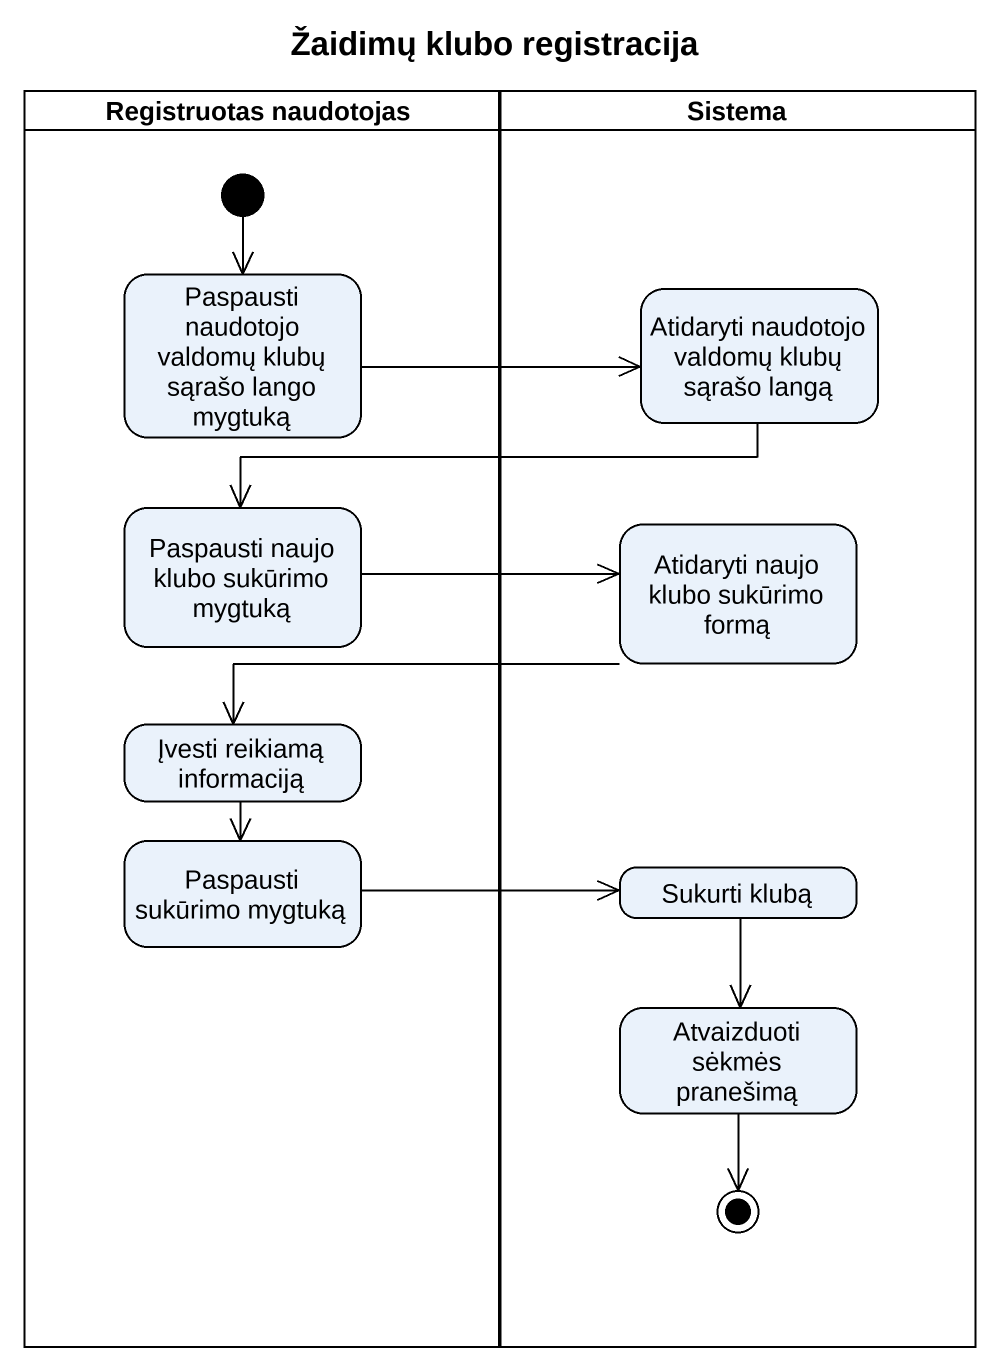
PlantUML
@startuml
title Žaidimų klubo registracija
hide empty description
state "Registruotas naudotojas" as Registruotas_naudotojas <<partition>> {
  state "Paspausti naudotojo valdomų klubų sąrašo lango mygtuką" as Paspausti_naudotojo_valdomų
  state "Paspausti naujo klubo sukūrimo mygtuką" as Paspausti_naujo_klubo
  state "Įvesti reikiamą informaciją" as Įvesti_reikiamą_informaciją
  state "Paspausti sukūrimo mygtuką" as Paspausti_sukūrimo_mygtuką
  [*] --> Paspausti_naudotojo_valdomų
}
state Sistema <<partition>> {
  state "Atidaryti naudotojo valdomų klubų sąrašo langą" as Atidaryti_naudotojo_valdomų
  state "Atidaryti naujo klubo sukūrimo formą" as Atidaryti_naujo_klubo
  state "Sukurti klubą" as Sukurti_klubą
  state "Atvaizduoti sėkmės pranešimą" as Atvaizduoti_sėkmės_pranešimą
  Atvaizduoti_sėkmės_pranešimą --> [*]
}
Paspausti_naudotojo_valdomų -right-> Atidaryti_naudotojo_valdomų
Atidaryti_naudotojo_valdomų -left-> Paspausti_naujo_klubo
Paspausti_naujo_klubo -right-> Atidaryti_naujo_klubo
Atidaryti_naujo_klubo -left-> Įvesti_reikiamą_informaciją
Įvesti_reikiamą_informaciją --> Paspausti_sukūrimo_mygtuką
Paspausti_sukūrimo_mygtuką -right-> Sukurti_klubą
Sukurti_klubą --> Atvaizduoti_sėkmės_pranešimą
@enduml
